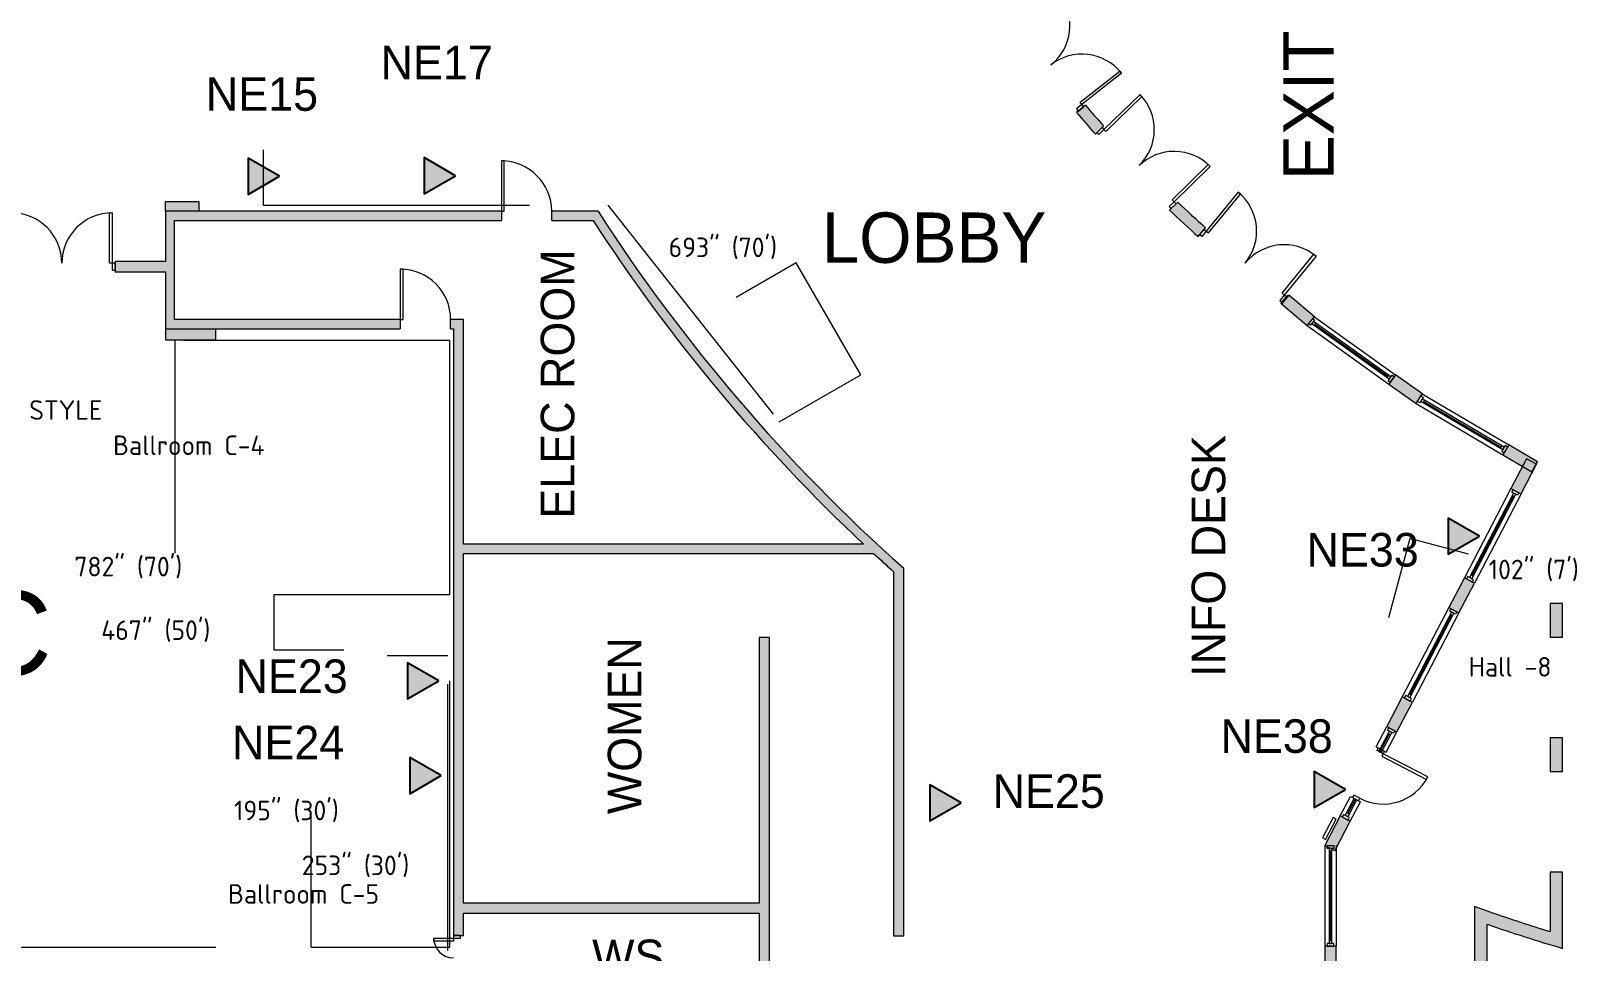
# Model space of a CAD drawing. Header units: inches. Extents: x 619 to 4401, y -2787 to -96.
# Drawn here: x 3295 to 4401, y -1517 to -859 of the extents above; entities that cross this region are included whole.
import ezdxf
from ezdxf.enums import TextEntityAlignment as Align

# ---------------------------------------------------------------- set-up
doc = ezdxf.new("R2010")
doc.units = ezdxf.units.IN
doc.header["$LTSCALE"] = 100
doc.header["$MEASUREMENT"] = 0
doc.linetypes.add('DASHEDTINY', pattern=[2.8575, 1.905, -0.9525])
for name, color, linetype, lineweight, true_color in [('AP-Name', 176, 'CONTINUOUS', 18, 0x000080), ('bldg_airwall_text', 176, 'CONTINUOUS', 25, 0x000080), ('WIRE RUN', 200, 'DASHEDTINY', 13, 0xaa00ff)]:
    doc.layers.add(name, color=color, linetype=linetype, lineweight=lineweight, true_color=true_color)
for name, color, linetype, lineweight in [('bldg_doors', 7, 'CONTINUOUS', 13), ('bldg_glass', 7, 'CONTINUOUS', 13), ('bldg_text90', 94, 'CONTINUOUS', 25), ('bldg_wallint', 7, 'CONTINUOUS', 13), ('bldg_wallintsol', 7, 'CONTINUOUS', 13), ('data_jack', 110, 'CONTINUOUS', 25), ('LENGTH', 4, 'CONTINUOUS', 18)]:
    doc.layers.add(name, color=color, linetype=linetype, lineweight=lineweight)
doc.layers.add('LAB DAY', color=140, linetype='CONTINUOUS', true_color=0x26a8ff)
doc.styles.add('bldgtx30', font='bldgtx30')
doc.styles.add('bldgtx36', font='bldgtx36')
doc.styles.add('iso3098', font='iso3098')
doc.styles.add('showtx24', font='showtx24')

msp = doc.modelspace()

# ---------------------------------------------------------------- hatches: boundary and pattern name
at = {"layer": 'bldg_wallintsol'}
h = msp.add_hatch(color=256, dxfattribs=at)
edge = h.paths.add_edge_path(flags=0)
edge.add_line((4049.423046929246, -911.9102673183355), (4042.965436794289, -916.9995418539844))
edge.add_arc((4744.989152136241, -315.3485120846606), 924.5654430731261, 220.5973619208364, 221.8727524511972)
edge.add_line((4056.530858930718, -932.4760815883603), (4062.422473475656, -926.741073130811))
edge.add_arc((4744.989152136277, -315.3485120846924), 916.3504430731307, 220.618491214241, 221.8516231577866, ccw=False)
for points in [[(3415.45822769916, -980.7407412869242), (3391.45822769916, -980.7407412869242), (3391.45822769916, -987.7407412869242), (3415.45822769916, -987.7407412869242)], [(3559.458227699162, -1065.115741286924), (3398.083227699163, -1065.115741286923), (3398.083227699161, -1023.740741286923), (3398.083227699162, -994.3657412869244), (3631.72851964033, -994.3657412869251), (3631.72851964033, -987.7407412869255), (3391.458227699162, -987.7407412869244), (3391.458227699162, -1023.740741286923), (3355.458227699163, -1023.740741286923), (3355.458227699163, -1030.990741286923), (3391.458227699162, -1030.990741286923), (3391.458227699163, -1071.740741286923), (3559.458227699162, -1071.740741286923)], [(4194.906546719682, -1047.677265825157), (4189.625199060122, -1053.85164772935), (4207.863373300203, -1069.45193620067), (4213.144720959764, -1063.277554296475)], [(3427.458227699163, -1071.740741286923), (3391.458227699163, -1071.740741286923), (3391.458227699163, -1079.740741286923), (3427.458227699163, -1079.740741286923)], [(4271.171772625487, -1104.694839030466), (4266.44865492912, -1111.306025325397), (4285.977082138758, -1125.25738836697), (4290.700199835125, -1118.646202072041)], [(4352.116195263994, -1154.848490746017), (4347.987253308389, -1161.846166312033), (4368.657310364934, -1174.042425627054), (4372.786252320539, -1167.044750061036)], [(4372.000025212233, -1168.552346366619), (4364.795847591861, -1164.795293024688), (4353.698090028006, -1186.075325380254), (4360.90226764838, -1189.832378722184)], [(4327.608994956815, -1253.672475788879), (4320.404817336441, -1249.915422446949), (4309.307059772588, -1271.195454802515), (4316.511237392961, -1274.952508144444)], [(4390.649999261752, -1268.332815300318), (4381.649999261752, -1268.332815300318), (4381.649999261752, -1292.332815300318), (4390.649999261752, -1292.332815300318)], [(4283.217964701395, -1338.79260521114), (4276.013787081022, -1335.03555186921), (4264.916029517166, -1356.315584224776), (4272.120207137541, -1360.072637566706)], [(4390.649999261752, -1364.332815300318), (4381.649999261752, -1364.332815300318), (4381.649999261752, -1388.332815300317), (4390.649999261752, -1388.332815300318)], [(4238.826934445977, -1423.912734633401), (4231.622756825602, -1420.155681291471), (4220.524999261748, -1441.435713647036), (4227.729176882121, -1445.192766988967)], [(4228.649999261748, -1513.435713647037), (4220.524999261748, -1513.435713647037), (4220.524999261748, -1537.435713647037), (4228.649999261748, -1537.435713647037)]]:
    msp.add_hatch(color=256, dxfattribs=at).paths.add_polyline_path(points, flags=0)
h = msp.add_hatch(color=256, dxfattribs=at)
edge = h.paths.add_edge_path(flags=0)
edge.add_line((4115.433921678094, -981.2001069037334), (4109.542307133157, -986.935115361283))
edge.add_arc((4744.989152136253, -315.3485120846393), 924.5654430731491, 226.5838371775976, 228.3149331366546)
edge.add_line((4130.120094108801, -1005.824652154289), (4135.331035718798, -999.4648147749637))
edge.add_arc((4744.989152136272, -315.3485120846439), 916.3504430731589, 226.6049664710042, 228.293803843246, ccw=False)
h = msp.add_hatch(color=256, dxfattribs=at)
edge = h.paths.add_edge_path(flags=0)
edge.add_line((3700.915408401326, -987.7407412869256), (3667.728519640331, -987.7407412869255))
edge.add_line((3667.728519640331, -987.7407412869255), (3667.728519640331, -994.3657412869255))
edge.add_line((3667.728519640331, -994.3657412869255), (3697.308212883829, -994.3657412869256))
edge.add_arc((4744.989152121793, -315.3485121313792), 1248.478973764724, 212.9478583248047, 226.8278441689883)
edge.add_line((3890.788869200085, -1225.865741286925), (3604.708227699163, -1225.865741286926))
edge.add_line((3604.708227699163, -1225.865741286926), (3604.708227699163, -1065.115741286923))
edge.add_line((3604.708227699163, -1065.115741286923), (3595.458227699163, -1065.115741286924))
edge.add_line((3595.458227699163, -1065.115741286924), (3595.458227699163, -1071.740741286924))
edge.add_line((3595.458227699163, -1071.740741286924), (3597.458227699163, -1071.740741286923))
edge.add_line((3597.458227699163, -1071.740741286923), (3597.458227699163, -1232.490741286926))
edge.add_line((3597.458227699163, -1232.490741286926), (3597.458227699164, -1482.490741286925))
edge.add_line((3597.458227699164, -1482.490741286925), (3597.458227699164, -1505.755653110649))
edge.add_line((3597.458227699164, -1505.755653110649), (3604.708227699165, -1505.755653110649))
edge.add_line((3604.708227699165, -1505.755653110649), (3604.708227699164, -1489.740741286925))
edge.add_line((3604.708227699164, -1489.740741286925), (3816.208227699166, -1489.740741286924))
edge.add_line((3816.208227699166, -1489.740741286924), (3816.208227699166, -1559.240741286924))
edge.add_line((3816.208227699166, -1559.240741286924), (3604.708227699164, -1559.240741286925))
edge.add_line((3604.708227699164, -1559.240741286925), (3604.708227699165, -1535.755653110649))
edge.add_line((3604.708227699165, -1535.755653110649), (3597.458227699164, -1535.755653110649))
edge.add_line((3597.458227699164, -1535.755653110649), (3597.458227699164, -1566.490741286926))
edge.add_line((3597.458227699164, -1566.490741286926), (3597.458227699164, -1778.490741286926))
edge.add_line((3597.458227699164, -1778.490741286926), (3597.458227699164, -1875.740741286923))
edge.add_line((3597.458227699164, -1875.740741286923), (3780.208227699163, -1875.740741286923))
edge.add_line((3780.208227699163, -1875.740741286923), (3780.208227699163, -1879.740741286923))
edge.add_line((3780.208227699163, -1879.740741286923), (3787.458227699163, -1879.740741286923))
edge.add_line((3787.458227699163, -1879.740741286923), (3787.458227699163, -1875.740741286923))
edge.add_line((3787.458227699163, -1875.740741286923), (3919.458227699165, -1875.740741286923))
edge.add_line((3919.458227699165, -1875.740741286923), (3919.458227699165, -1829.740741286925))
edge.add_line((3919.458227699165, -1829.740741286925), (3912.208227699165, -1829.740741286924))
edge.add_line((3912.208227699165, -1829.740741286924), (3912.208227699165, -1868.490741286924))
edge.add_line((3912.208227699165, -1868.490741286924), (3787.458227699163, -1868.490741286922))
edge.add_line((3787.458227699163, -1868.490741286922), (3604.708227699163, -1868.490741286924))
edge.add_line((3604.708227699163, -1868.490741286924), (3604.708227699163, -1785.740741286926))
edge.add_line((3604.708227699163, -1785.740741286926), (3912.208227699165, -1785.740741286925))
edge.add_line((3912.208227699165, -1785.740741286925), (3912.208227699165, -1789.740741286925))
edge.add_line((3912.208227699165, -1789.740741286925), (3919.458227699164, -1789.740741286924))
edge.add_line((3919.458227699164, -1789.740741286924), (3919.458227699164, -1602.04277538517))
edge.add_line((3919.458227699164, -1602.04277538517), (3912.208227699165, -1602.04277538517))
edge.add_line((3912.208227699165, -1602.04277538517), (3912.208227699165, -1778.490741286925))
edge.add_line((3912.208227699165, -1778.490741286925), (3604.708227699165, -1778.490741286926))
edge.add_line((3604.708227699165, -1778.490741286926), (3604.708227699163, -1566.490741286926))
edge.add_line((3604.708227699163, -1566.490741286926), (3816.208227699165, -1566.490741286924))
edge.add_line((3816.208227699165, -1566.490741286924), (3816.208227699165, -1730.490741286924))
edge.add_line((3816.208227699165, -1730.490741286924), (3823.458227699165, -1730.490741286924))
edge.add_line((3823.458227699165, -1730.490741286924), (3823.458227699165, -1566.490741286924))
edge.add_line((3823.458227699165, -1566.490741286924), (3823.458227699165, -1482.490741286924))
edge.add_line((3823.458227699165, -1482.490741286924), (3823.458227699165, -1292.490741286925))
edge.add_line((3823.458227699165, -1292.490741286925), (3816.208227699166, -1292.490741286925))
edge.add_line((3816.208227699166, -1292.490741286925), (3816.208227699166, -1482.490741286924))
edge.add_line((3816.208227699166, -1482.490741286924), (3604.708227699165, -1482.490741286925))
edge.add_line((3604.708227699165, -1482.490741286925), (3604.708227699163, -1232.490741286925))
edge.add_line((3604.708227699163, -1232.490741286925), (3897.874908834461, -1232.490741286925))
edge.add_line((3897.874908834461, -1232.490741286925), (3903.234279500385, -1237.383480205116))
edge.add_arc((4744.989152122462, -315.3485121305671), 1248.478973765775, 227.6060577699214, 228.1612569986836)
edge.add_line((3912.208227699164, -1245.49671529602), (3912.208227699164, -1506.04277538517))
edge.add_line((3912.208227699164, -1506.04277538517), (3919.458227699164, -1506.04277538517))
edge.add_line((3919.458227699164, -1506.04277538517), (3919.458227699164, -1243.087691522427))
edge.add_arc((4744.989152121764, -315.3485121314411), 1241.853973764666, 212.7818741877405, 228.3363264070541, ccw=False)
h = msp.add_hatch(color=256, dxfattribs=at)
edge = h.paths.add_edge_path(flags=0)
edge.add_line((4339.588033958661, -1489.16758913913), (4327.64999926175, -1485.044557992679))
edge.add_line((4327.64999926175, -1485.044557992679), (4327.64999926175, -1551.152980414932))
edge.add_line((4327.64999926175, -1551.152980414932), (4336.64999926175, -1551.152980414932))
edge.add_line((4336.64999926175, -1551.152980414932), (4336.64999926175, -1497.674524669611))
edge.add_arc((4744.98915211732, -315.3485121450815), 1250.853973750317, 250.9466571060022, 253.5440685542517)
edge.add_line((4390.649999261752, -1514.964879322754), (4390.649999261752, -1460.332815300317))
edge.add_line((4390.649999261752, -1460.332815300317), (4381.649999261752, -1460.332815300317))
edge.add_line((4381.649999261752, -1460.332815300317), (4381.649999261752, -1502.861018235712))
edge.add_arc((4744.989152117327, -315.3485121450769), 1241.853973750323, 250.94665710599992, 252.98763962935772, ccw=False)
at = {"layer": 'data_jack'}
for points in [[(3473.078139578876, -962.7042956902212), (3450.688743698305, -949.7777719515803), (3450.688743698305, -975.6308194288619)], [(3598.939167601321, -962.2786000660651), (3576.549771720749, -949.3520763274245), (3576.549771720749, -975.2051238047059)], [(4331.128105287029, -1220.052067092119), (4308.738709406457, -1207.125543353479), (4308.738709406457, -1232.97859083076)], [(3586.948103528038, -1323.562072736264), (3564.558707647467, -1310.635548997623), (3564.558707647467, -1336.488596474904)], [(3588.758641077776, -1391.370727131777), (3566.369245197205, -1378.444203393136), (3566.369245197205, -1404.297250870417)], [(4235.487383753914, -1401.250445803511), (4213.097987873343, -1388.32392206487), (4213.097987873343, -1414.176969542151)], [(3960.50315591473, -1410.871913174292), (3938.113760034159, -1397.945389435651), (3938.113760034159, -1423.798436912933)]]:
    msp.add_hatch(color=256, dxfattribs=at).paths.add_polyline_path(points, flags=0)

# ---------------------------------------------------------------- linework, layer by layer
at = {"layer": 'bldg_doors'}
for p, q in [((4045.681815572676, -909.7658384747758), (4073.956406891772, -887.4824929957398)), ((4075.194370529496, -889.0533036245783), (4046.9197792104, -911.3366491036144)), ((4073.956406891772, -887.4824929957398), (4075.194370529496, -889.0533036245783)), ((4088.459493095515, -904.1872371217934), (4062.663108676763, -929.2979231124219)), ((4064.058146787353, -930.7310555801301), (4089.854531206106, -905.6203695895019)), ((4089.854531206106, -905.6203695895019), (4088.459493095515, -904.1872371217934)), ((4046.9197792104, -911.3366491036144), (4042.992752638303, -914.4315581979251)), ((4042.992752638303, -914.4315581979251), (4044.230716276027, -916.0023688267639)), ((4044.230716276027, -916.0023688267639), (4048.157742848125, -912.9074597324532)), ((4046.9197792104, -911.3366491036144), (4045.681815572676, -909.7658384747758)), ((4048.157742848125, -912.9074597324532), (4046.9197792104, -911.3366491036144)), ((4057.685239396901, -931.3523859211894), (4061.268070566172, -927.8647906447131)), ((4061.268070566172, -927.8647906447131), (4062.663108676763, -929.2979231124219)), ((4059.080277507492, -932.785518388898), (4057.685239396901, -931.3523859211894)), ((4062.663108676763, -929.2979231124219), (4059.080277507492, -932.785518388898)), ((4062.663108676763, -929.2979231124219), (4064.058146787353, -930.7310555801301)), ((3633.728519640329, -951.7407412869243), (3631.72851964033, -951.7407412869243)), ((3631.72851964033, -951.7407412869243), (3631.72851964033, -987.7407412869242)), ((3633.728519640329, -987.7407412869242), (3633.728519640329, -951.7407412869243)), ((4111.489442547429, -979.4575594822184), (4137.285826966182, -954.3468734915901)), ((4138.680865076772, -955.7800059592985), (4112.884480658019, -980.8906919499269)), ((4137.285826966182, -954.3468734915901), (4138.680865076772, -955.7800059592985)), ((4112.884480658019, -980.8906919499269), (4109.301649488748, -984.378287226403)), ((4110.696687599339, -985.8114196941116), (4114.27951876861, -982.3238244176353)), ((4112.884480658019, -980.8906919499269), (4111.489442547429, -979.4575594822184)), ((4114.27951876861, -982.3238244176353), (4112.884480658019, -980.8906919499269)), ((4158.673095045354, -974.1320262233207), (4135.857031311058, -1001.978520359434)), ((4137.404058763065, -1003.246079455784), (4160.220122497359, -975.3995853196705)), ((4160.220122497359, -975.3995853196705), (4158.673095045354, -974.1320262233207)), ((3351.458227699163, -1024.865741286923), (3351.458227699163, -988.8657412869234)), ((3351.458227699163, -988.8657412869234), (3353.458227699163, -988.8657412869234)), ((3353.458227699163, -988.8657412869234), (3353.458227699163, -1024.865741286923)), ((3631.72851964033, -987.7407412869242), (3633.728519640329, -987.7407412869242)), ((4109.301649488748, -984.378287226403), (4110.696687599339, -985.8114196941116)), ((4131.141106118177, -1004.5785298931), (4134.310003859051, -1000.710961263084)), ((4132.688133570185, -1005.846088989449), (4131.141106118177, -1004.5785298931)), ((4135.857031311058, -1001.978520359434), (4132.688133570185, -1005.846088989449)), ((4134.310003859051, -1000.710961263084), (4135.857031311058, -1001.978520359434)), ((4135.857031311058, -1001.978520359434), (4137.404058763065, -1003.246079455784)), ((3353.458227699163, -1024.865741286923), (3351.458227699163, -1024.865741286923)), ((3355.458227699163, -1024.865741286923), (3353.458227699163, -1024.865741286923)), ((3353.458227699163, -1024.865741286923), (3353.458227699163, -1029.865741286923)), ((3355.458227699163, -1029.865741286923), (3355.458227699163, -1024.865741286923)), ((4190.002992131279, -1046.343088731674), (4212.819055865573, -1018.496594595561)), ((4214.36608331758, -1019.764153691911), (4191.550019583284, -1047.610647828024)), ((4212.819055865573, -1018.496594595561), (4214.36608331758, -1019.764153691911)), ((3353.458227699163, -1029.865741286923), (3355.458227699163, -1029.865741286923)), ((3561.458227699163, -1029.115741286923), (3559.458227699162, -1029.115741286923)), ((3559.458227699162, -1029.115741286923), (3559.458227699162, -1065.115741286923)), ((3561.458227699163, -1065.115741286923), (3561.458227699163, -1029.115741286923)), ((4191.550019583284, -1047.610647828024), (4188.38112184241, -1051.47821645804)), ((4191.550019583284, -1047.610647828022), (4188.381121842406, -1051.478216458036)), ((4189.928149294417, -1052.745775554389), (4193.097047035291, -1048.878206924373)), ((4189.928149294412, -1052.745775554387), (4193.097047035289, -1048.878206924373)), ((4191.550019583284, -1047.610647828024), (4190.002992131279, -1046.343088731674)), ((4191.550019583284, -1047.610647828022), (4190.002992131279, -1046.343088731672)), ((4193.097047035291, -1048.878206924373), (4191.550019583284, -1047.610647828024)), ((4193.097047035289, -1048.878206924373), (4191.550019583284, -1047.610647828022)), ((4188.38112184241, -1051.47821645804), (4189.928149294417, -1052.745775554389)), ((4188.381121842406, -1051.478216458036), (4189.928149294412, -1052.745775554387)), ((3559.458227699162, -1065.115741286923), (3561.458227699163, -1065.115741286923)), ((4257.934631474482, -1373.379520893586), (4258.859444604802, -1371.606184863956)), ((4262.367971548557, -1375.691553719389), (4257.934631474482, -1373.379520893586)), ((4258.859444604802, -1371.606184863956), (4263.292784678878, -1373.91821768976)), ((4262.367971548557, -1375.691553719389), (4261.443158418233, -1377.46488974902)), ((4261.443158418233, -1377.46488974902), (4293.363206951579, -1394.111526094808)), ((4263.292784678878, -1373.91821768976), (4262.367971548557, -1375.691553719389)), ((4294.288020081903, -1392.338190065177), (4262.367971548557, -1375.691553719389)), ((4293.363206951579, -1394.111526094808), (4294.288020081903, -1392.338190065177)), ((4241.287995128693, -1405.29956942693), (4240.363181998373, -1407.072905456561)), ((4240.363181998373, -1407.072905456561), (4244.796522072447, -1409.384938282365)), ((4245.721335202767, -1407.611602252735), (4241.287995128693, -1405.29956942693)), ((4244.796522072447, -1409.384938282365), (4245.721335202767, -1407.611602252735)), ((4233.115789636414, -1420.9698340089), (4237.54912971049, -1423.281866834703)), ((3583.458227699163, -1509.755653110649), (3583.458227699163, -1507.755653110649)), ((3583.458227699163, -1507.755653110649), (3597.458227699164, -1507.755653110649)), ((3597.458227699164, -1509.755653110649), (3583.458227699163, -1509.755653110649)), ((3602.458227699163, -1505.755653110649), (3597.458227699164, -1505.755653110649)), ((3597.458227699164, -1505.755653110649), (3597.458227699164, -1507.755653110649)), ((3597.458227699164, -1507.755653110649), (3597.458227699164, -1509.755653110649)), ((3597.458227699164, -1507.755653110649), (3602.458227699163, -1507.755653110649)), ((3602.458227699163, -1507.755653110649), (3602.458227699163, -1505.755653110649))]:
    msp.add_line(p, q, dxfattribs=at)
for centre, radius, start, end in [((4002.353088252328, -854.7874664654216), 36.00000000000001, 308.2418195576364, 38.24181955763641), ((4046.9197792104, -911.3366491036144), 36.00000000000001, 38.2418195576364, 128.2418195576364), ((4062.663108676763, -929.2979231124219), 36, 314.2282948143972, 44.22829481439712), ((4112.884480658019, -980.8906919499269), 36, 44.22829481439707, 134.2282948143971), ((3631.72851964033, -987.7407412869242), 36, 0, 90), ((4135.857031311058, -1001.978520359434), 36, 320.6704754998542, 50.67047549985418), ((3281.458227699163, -1024.865741286923), 36, 0, 90), ((3353.458227699163, -1024.865741286923), 36, 90, 180), ((4191.550019583284, -1047.610647828024), 36, 50.67047549985422, 140.6704754998542), ((3559.458227699162, -1065.115741286923), 36, 0, 90), ((4262.367971548557, -1375.691553719389), 36, 242.4574918912102, 332.4574918911858), ((3597.458227699164, -1507.755653110649), 14, 180, -90)]:
    msp.add_arc(centre, radius, start, end, dxfattribs=at)
at = {"layer": 'bldg_glass'}
for p, q in [((4207.863373300202, -1069.451936200671), (4266.44865492912, -1111.306025325397)), ((4210.453507695024, -1069.212738712762), (4208.85176575318, -1068.068433383421)), ((4208.968584837122, -1068.159842107697), (4212.039509422845, -1064.56964838945)), ((4213.199840485438, -1065.368558052331), (4210.453507695024, -1069.212738712762)), ((4212.398826754901, -1066.489777411622), (4211.254521425563, -1068.091519353469)), ((4211.254521425563, -1068.091519353469), (4266.636319170787, -1107.656997819515)), ((4211.598098543594, -1064.224252722991), (4213.199840485438, -1065.368558052331)), ((4267.780624500126, -1106.055255877669), (4212.398826754901, -1066.489777411622)), ((4212.586490996569, -1062.840749905741), (4271.171772625486, -1104.694839030467)), ((4214.000568696747, -1067.634082740962), (4212.856263367409, -1069.235824682809)), ((4213.428416032079, -1068.434953711887), (4265.606729893611, -1105.711821519253)), ((4266.178882558278, -1104.910950548329), (4265.034577228941, -1106.512692490175)), ((4268.581638230663, -1104.934036518375), (4265.83530544025, -1108.778217178806)), ((4270.18338017251, -1106.078341847716), (4268.581638230663, -1104.934036518375)), ((4265.83530544025, -1108.778217178806), (4267.437047382094, -1109.922522508147)), ((4266.636319170787, -1107.656997819515), (4267.780624500126, -1106.055255877669)), ((4267.437047382094, -1109.922522508147), (4270.18338017251, -1106.078341847716)), ((4285.977082138758, -1125.257388366972), (4347.987253308388, -1161.846166312034)), ((4286.841133244414, -1123.793006117267), (4289.241972988707, -1119.724095050658)), ((4288.536512855503, -1124.793356010723), (4286.841133244414, -1123.793006117267)), ((4290.937352599794, -1120.724444944114), (4288.536512855503, -1124.793356010723)), ((4290.237107674375, -1121.911210671874), (4289.236757780922, -1123.606590282962)), ((4289.236757780922, -1123.606590282962), (4347.856169728379, -1158.194668441113)), ((4289.241972988707, -1119.724095050658), (4290.937352599794, -1120.724444944114)), ((4290.106024094364, -1118.259712800954), (4352.116195263994, -1154.848490746017)), ((4348.856519621832, -1156.499288830028), (4290.237107674375, -1121.911210671874)), ((4291.932487285463, -1122.911560565329), (4290.932137392009, -1124.606940176416)), ((4291.432312338735, -1123.759250370873), (4346.660965064018, -1156.346628742116)), ((4347.161140010745, -1155.498938936573), (4346.16079011729, -1157.194318547658)), ((4349.556764547251, -1155.312523102265), (4347.155924802959, -1159.381434168875)), ((4347.155924802959, -1159.381434168875), (4348.851304414047, -1160.38178406233)), ((4347.856169728379, -1158.194668441113), (4348.856519621832, -1156.499288830028)), ((4348.851304414047, -1160.38178406233), (4351.252144158337, -1156.312872995721)), ((4351.252144158337, -1156.312872995721), (4349.556764547251, -1155.312523102265)), ((4369.52136147059, -1172.57804337735), (4371.922201214881, -1168.509132310741)), ((4353.698090028005, -1186.075325380254), (4320.404817336441, -1249.915422446949)), ((4355.517223992388, -1189.244137653947), (4324.044450571927, -1249.593413879634)), ((4325.78986099243, -1250.503663515186), (4357.262634412893, -1190.154387289498)), ((4355.479679567088, -1191.444672892226), (4325.827405417729, -1248.303128276906)), ((4360.902267648378, -1189.832378722183), (4327.608994956814, -1253.672475788879)), ((4354.295436698036, -1188.60696290906), (4355.205686333587, -1186.861552488557)), ((4358.484421707244, -1190.791562034384), (4354.295436698036, -1188.60696290906)), ((4356.35238477734, -1191.899797710002), (4354.606974356836, -1190.989548074451)), ((4355.205686333587, -1186.861552488557), (4359.394671342796, -1189.04615161388)), ((4357.262634412893, -1190.154387289498), (4355.517223992388, -1189.244137653947)), ((4359.394671342796, -1189.04615161388), (4358.484421707244, -1190.791562034384)), ((4322.822663277575, -1248.956239134748), (4321.912413642023, -1250.701649555252)), ((4327.011648286783, -1251.140838260072), (4322.822663277575, -1248.956239134748)), ((4326.700110627982, -1248.758253094682), (4324.954700207478, -1247.848003459131)), ((4321.912413642023, -1250.701649555252), (4326.101398651232, -1252.886248680576)), ((4324.044450571927, -1249.593413879634), (4325.78986099243, -1250.503663515186)), ((4326.101398651232, -1252.886248680576), (4327.011648286783, -1251.140838260072)), ((4309.307059772585, -1271.195454802514), (4276.013787081021, -1335.03555186921)), ((4311.126193736969, -1274.364267076208), (4279.653420316509, -1334.713543301895)), ((4281.39883073701, -1335.623792937447), (4312.871604157473, -1275.274516711759)), ((4311.088649311669, -1276.564802314487), (4281.436375162311, -1333.423257699167)), ((4316.511237392959, -1274.952508144444), (4283.217964701394, -1338.79260521114)), ((4309.904406442615, -1273.727092331322), (4310.814656078167, -1271.981681910817)), ((4314.093391451826, -1275.911691456645), (4309.904406442615, -1273.727092331322)), ((4311.961354521922, -1277.019927132263), (4310.215944101417, -1276.109677496712)), ((4310.814656078167, -1271.981681910817), (4315.003641087377, -1274.166281036141)), ((4312.871604157473, -1275.274516711759), (4311.126193736969, -1274.364267076208)), ((4315.003641087377, -1274.166281036141), (4314.093391451826, -1275.911691456645)), ((4278.431633022155, -1334.076368557009), (4277.521383386604, -1335.821778977513)), ((4277.521383386604, -1335.821778977513), (4281.710368395812, -1338.006378102837)), ((4282.620618031365, -1336.260967682333), (4278.431633022155, -1334.076368557009)), ((4279.653420316509, -1334.713543301895), (4281.39883073701, -1335.623792937447)), ((4282.309080372562, -1333.878382516943), (4280.56366995206, -1332.968132881392)), ((4281.710368395812, -1338.006378102837), (4282.620618031365, -1336.260967682333)), ((4259.156418768833, -1374.016695638472), (4266.735163481551, -1359.484396498469)), ((4265.513376187197, -1358.847221753583), (4266.423625822748, -1357.10181133308)), ((4269.702361196407, -1361.031820878906), (4265.513376187197, -1358.847221753583)), ((4266.423625822748, -1357.101811333078), (4270.612610831958, -1359.286410458402)), ((4266.735163481551, -1359.484396498469), (4268.480573902055, -1360.394646134021)), ((4270.612610831959, -1359.286410458403), (4269.702361196407, -1361.031820878906)), ((4260.029123979086, -1374.471820456248), (4266.697619056251, -1361.68493173675)), ((4268.480573902055, -1360.394646134021), (4260.901829189339, -1374.926945274024)), ((4267.570324266503, -1362.140056554524), (4265.824913845998, -1361.229806918974)), ((4257.934631474482, -1373.379520893586), (4258.844881110033, -1371.634110473081)), ((4262.12361648369, -1375.56412001891), (4257.934631474482, -1373.379520893586)), ((4258.844881110033, -1371.634110473081), (4263.033866119241, -1373.818709598405)), ((4259.156418768832, -1374.016695638472), (4260.901829189339, -1374.926945274024)), ((4231.622756825602, -1420.155681291472), (4238.855585692795, -1406.28667834826)), ((4235.26239006109, -1419.833672724158), (4241.58496929273, -1407.71008020145)), ((4243.330379713236, -1408.620329837002), (4237.007800481593, -1420.743922359709)), ((4237.045344906892, -1418.54338712143), (4242.457674502982, -1408.165205019226)), ((4238.826934445977, -1423.912734633402), (4246.05976331317, -1410.043731690189)), ((4234.040602766736, -1419.196497979272), (4233.130353131185, -1420.941908399775)), ((4233.130353131183, -1420.941908399774), (4237.319338140394, -1423.126507525098)), ((4233.130353131185, -1420.941908399775), (4237.319338140395, -1423.126507525098)), ((4238.229587775945, -1421.381097104595), (4234.040602766736, -1419.196497979272)), ((4237.007800481593, -1420.743922359709), (4235.26239006109, -1419.833672724158)), ((4237.918050117143, -1418.998511939206), (4236.17263969664, -1418.088262303653)), ((4237.319338140394, -1423.126507525099), (4238.229587775945, -1421.381097104595)), ((4220.524999261747, -1441.435713647037), (4220.524999261747, -1513.435713647037)), ((4222.225293261748, -1443.404218647037), (4222.225293261748, -1441.435713647037)), ((4222.225293261748, -1441.435713647037), (4226.949705261747, -1441.435713647037)), ((4226.949705261747, -1443.404218647037), (4222.225293261748, -1443.404218647037)), ((4225.571751761747, -1443.404218647037), (4223.603246761747, -1443.404218647037)), ((4223.603246761747, -1443.404218647037), (4223.603246761747, -1511.467208647037)), ((4225.571751761747, -1445.372723647037), (4223.603246761747, -1445.372723647037)), ((4224.587499261747, -1445.372723647037), (4224.587499261747, -1509.498703647037)), ((4225.571751761747, -1511.467208647037), (4225.571751761747, -1443.404218647037)), ((4226.949705261747, -1441.435713647037), (4226.949705261747, -1443.404218647037)), ((4228.649999261747, -1441.435713647037), (4228.649999261747, -1513.435713647037)), ((4222.225293261748, -1511.467208647037), (4222.225293261748, -1513.435713647037)), ((4226.949705261747, -1511.467208647037), (4222.225293261748, -1511.467208647037)), ((4222.225293261748, -1513.435713647037), (4226.949705261747, -1513.435713647037)), ((4225.571751761747, -1509.498703647037), (4223.603246761747, -1509.498703647037)), ((4223.603246761747, -1511.467208647037), (4225.571751761747, -1511.467208647037)), ((4226.949705261747, -1513.435713647037), (4226.949705261747, -1511.467208647037))]:
    msp.add_line(p, q, dxfattribs=at)
at = {"layer": 'bldg_wallint'}
for p, q in [((4049.423046929245, -911.9102673183361), (4042.96543679429, -916.999541853984)), ((4056.530858930718, -932.4760815883603), (4062.422473475656, -926.7410731308112)), ((3391.45822769916, -987.7407412869242), (3391.45822769916, -980.7407412869242)), ((3391.45822769916, -980.7407412869242), (3415.45822769916, -980.7407412869242)), ((3415.45822769916, -980.7407412869242), (3415.45822769916, -987.7407412869242)), ((4115.433921678094, -981.2001069037332), (4109.542307133157, -986.9351153612827)), ((3391.458227699162, -987.7407412869242), (3391.458227699162, -1023.740741286923)), ((3631.728519640331, -987.7407412869255), (3391.458227699161, -987.7407412869242)), ((3398.083227699161, -994.3657412869242), (3631.72851964033, -994.3657412869253)), ((3398.083227699161, -1023.740741286923), (3398.083227699162, -994.3657412869242)), ((3631.72851964033, -987.7407412869247), (3631.72851964033, -994.3657412869242)), ((3700.915408401326, -987.7407412869256), (3667.728519640331, -987.7407412869255)), ((3667.728519640331, -994.3657412869244), (3667.728519640331, -987.7407412869244)), ((3667.728519640331, -994.3657412869244), (3669.728519640331, -994.3657412869242)), ((3667.728519640331, -994.3657412869253), (3697.308212883829, -994.3657412869256)), ((4130.120094108801, -1005.824652154289), (4135.331035718798, -999.4648147749634)), ((3355.458227699163, -1023.740741286923), (3355.458227699163, -1030.990741286923)), ((3391.458227699161, -1023.740741286923), (3355.458227699163, -1023.740741286923)), ((3398.083227699162, -1065.115741286923), (3398.083227699161, -1023.740741286923)), ((3355.458227699163, -1030.990741286923), (3391.458227699162, -1030.990741286923)), ((3391.458227699162, -1030.990741286923), (3391.458227699163, -1071.740741286923)), ((4194.118078895039, -1047.632060436253), (4188.90713728504, -1053.991897815579)), ((4194.118078895037, -1047.632060436253), (4188.907137285037, -1053.991897815575)), ((4194.906546719682, -1047.677265825156), (4189.625199060122, -1053.85164772935)), ((4213.144720959764, -1063.277554296475), (4194.906546719682, -1047.677265825156)), ((4189.625199060122, -1053.85164772935), (4207.863373300203, -1069.45193620067)), ((3391.458227699162, -1071.740741286923), (3559.458227699162, -1071.740741286924)), ((3391.458227699163, -1071.740741286923), (3391.458227699163, -1079.740741286923)), ((3559.458227699162, -1065.115741286924), (3398.083227699162, -1065.115741286923)), ((3427.458227699163, -1079.740741286923), (3427.458227699163, -1071.740741286923)), ((3559.458227699162, -1065.115741286924), (3559.458227699162, -1071.740741286923)), ((3604.708227699163, -1065.115741286923), (3595.458227699163, -1065.115741286924)), ((3595.458227699163, -1071.740741286924), (3595.458227699163, -1065.115741286924)), ((3595.458227699163, -1071.740741286924), (3597.458227699164, -1071.740741286923)), ((3597.458227699163, -1071.740741286924), (3597.458227699163, -1232.490741286926)), ((3604.708227699163, -1225.865741286926), (3604.708227699163, -1065.115741286923)), ((4207.863373300203, -1069.45193620067), (4213.144720959764, -1063.277554296475)), ((3391.458227699163, -1079.740741286923), (3427.458227699163, -1079.740741286923)), ((4271.171772625487, -1104.694839030466), (4266.44865492912, -1111.306025325396)), ((4290.700199835125, -1118.646202072041), (4271.171772625487, -1104.694839030466)), ((4266.44865492912, -1111.306025325396), (4285.977082138758, -1125.257388366971)), ((4285.977082138758, -1125.257388366971), (4290.106024094365, -1118.259712800953)), ((4352.116195263994, -1154.848490746017), (4347.987253308389, -1161.846166312033)), ((4372.786252320539, -1167.044750061036), (4352.116195263994, -1154.848490746017)), ((4347.987253308389, -1161.846166312033), (4368.657310364933, -1174.042425627054)), ((4364.795847591861, -1164.795293024688), (4353.698090028006, -1186.075325380254)), ((4360.90226764838, -1189.832378722184), (4372.000025212234, -1168.552346366619)), ((4372.000025212234, -1168.552346366619), (4364.795847591861, -1164.795293024688)), ((4368.657310364933, -1174.042425627054), (4372.786252320539, -1167.044750061036)), ((4368.657310364933, -1174.042425627054), (4372.786252320539, -1167.044750061036)), ((4353.698090028006, -1186.075325380254), (4360.90226764838, -1189.832378722184)), ((3890.788869200085, -1225.865741286925), (3604.708227699163, -1225.865741286926)), ((3597.458227699163, -1232.490741286926), (3597.458227699164, -1482.490741286925)), ((3604.708227699163, -1232.490741286926), (3897.874908834461, -1232.490741286925)), ((3604.708227699164, -1482.490741286925), (3604.708227699163, -1232.490741286926)), ((3897.874908834461, -1232.490741286926), (3903.234279500385, -1237.383480205116)), ((3912.208227699164, -1245.49671529602), (3912.208227699164, -1506.042775385171)), ((3919.458227699164, -1506.042775385171), (3919.458227699164, -1243.087691522427)), ((4320.404817336441, -1249.915422446949), (4309.307059772586, -1271.195454802515)), ((4316.511237392961, -1274.952508144444), (4327.608994956815, -1253.672475788879)), ((4327.608994956815, -1253.672475788879), (4320.404817336441, -1249.915422446949)), ((4309.307059772586, -1271.195454802515), (4316.511237392961, -1274.952508144444)), ((4390.649999261752, -1268.332815300318), (4381.649999261752, -1268.332815300318)), ((4381.649999261752, -1268.332815300318), (4381.649999261752, -1292.332815300318)), ((4390.649999261752, -1292.332815300318), (4390.649999261752, -1268.332815300318)), ((3816.208227699166, -1292.490741286925), (3816.208227699166, -1482.490741286924)), ((3823.458227699165, -1292.490741286925), (3816.208227699166, -1292.490741286925)), ((3823.458227699165, -1482.490741286924), (3823.458227699165, -1292.490741286925)), ((4381.649999261752, -1292.332815300318), (4390.649999261752, -1292.332815300318)), ((4276.013787081022, -1335.03555186921), (4264.916029517166, -1356.315584224775)), ((4283.217964701395, -1338.79260521114), (4276.013787081022, -1335.03555186921)), ((4272.120207137541, -1360.072637566705), (4283.217964701395, -1338.79260521114)), ((4257.35184829922, -1370.819957755652), (4264.916029517166, -1356.315584224776)), ((4264.916029517166, -1356.315584224775), (4272.120207137541, -1360.072637566705)), ((4264.916029517167, -1356.315584224775), (4272.120207137541, -1360.072637566706)), ((4257.351848299221, -1370.819957755651), (4264.556025919595, -1374.577011097581)), ((4264.556025919594, -1374.577011097581), (4272.12020713754, -1360.072637566707)), ((4390.649999261752, -1364.332815300318), (4381.649999261752, -1364.332815300318)), ((4381.649999261752, -1364.332815300318), (4381.649999261752, -1388.332815300318)), ((4390.649999261752, -1388.332815300318), (4390.649999261752, -1364.332815300318)), ((4381.649999261752, -1388.332815300318), (4390.649999261752, -1388.332815300318)), ((4238.855585692788, -1406.286678348256), (4246.059763313161, -1410.043731690187)), ((4231.622756825602, -1420.155681291471), (4220.524999261748, -1441.435713647036)), ((4227.729176882121, -1445.192766988966), (4238.826934445977, -1423.912734633401)), ((4238.826934445977, -1423.912734633401), (4231.622756825602, -1420.155681291471)), ((4238.826934445977, -1423.912734633402), (4231.622756825602, -1420.155681291472)), ((4390.649999261752, -1460.332815300317), (4381.649999261752, -1460.332815300317)), ((4381.649999261752, -1460.332815300317), (4381.649999261752, -1502.861018235713)), ((4390.649999261752, -1514.964879322754), (4390.649999261752, -1460.332815300317)), ((3597.458227699164, -1482.490741286925), (3597.458227699164, -1505.755653110649)), ((3816.208227699166, -1482.490741286924), (3604.708227699164, -1482.490741286925)), ((3604.708227699164, -1489.740741286925), (3816.208227699166, -1489.740741286924)), ((3604.708227699164, -1505.755653110649), (3604.708227699164, -1489.740741286925)), ((3816.208227699166, -1489.740741286924), (3816.208227699166, -1559.240741286924)), ((3823.458227699165, -1566.490741286924), (3823.458227699165, -1482.490741286924)), ((4339.588033958714, -1489.167589139149), (4327.64999926175, -1485.04455799268)), ((4327.64999926175, -1485.04455799268), (4327.64999926175, -1551.152980414932)), ((4336.64999926175, -1551.152980414932), (4336.64999926175, -1497.674524669611)), ((3597.458227699164, -1505.755653110649), (3604.708227699164, -1505.755653110649)), ((3912.208227699164, -1506.042775385171), (3919.458227699164, -1506.042775385171)), ((4220.524999261748, -1513.435713647037), (4220.524999261748, -1537.435713647037)), ((4228.649999261748, -1513.435713647037), (4220.524999261748, -1513.435713647037)), ((4228.649999261748, -1537.435713647037), (4228.649999261748, -1513.435713647037))]:
    msp.add_line(p, q, dxfattribs=at)
msp.add_lwpolyline([(4221.201876452069, -1437.085624801373), (4228.799868741219, -1422.516418290944), (4226.455779139146, -1421.293951253436), (4218.857786849995, -1435.863157763865)], close=True, dxfattribs=at)
for centre, radius, start, end in [((4744.989152136249, -315.3485120846539), 924.5654430731363, 220.5973619208363, 221.8727524511972), ((4744.989152136249, -315.3485120846539), 916.3504430731363, -139.381508785756, -138.1483768422105), ((4744.989152136249, -315.3485120846539), 916.3504430731361, -133.3950335289953, -131.7061961567535), ((4744.989152121795, -315.3485121313777), 1248.478973764726, 212.9478583248047, 226.8278441689884), ((4744.989152121748, -315.3485121314178), 1241.853973764665, -147.218125812258, -131.6636735929449), ((4744.989152136249, -315.3485120846539), 924.5654430731363, 226.5838371775971, 228.3149331366542), ((4744.989152122538, -315.348512130563), 1248.47897376583, 227.6060577699189, 228.1612569986811), ((4744.989152117314, -315.3485121450897), 1241.853973750307, -109.0533428939972, -107.0123603706419), ((4744.989152117314, -315.3485121450897), 1250.853973750307, 250.9466571060029, 253.5440685542518)]:
    msp.add_arc(centre, radius, start, end, dxfattribs=at)
at = {"layer": 'bldg_wallintsol'}
msp.add_line((4227.729176882121, -1445.192766988966), (4220.524999261748, -1441.435713647036), dxfattribs=at)
at = {"layer": 'data_jack'}
for points in [[(3473.078139578876, -962.7042956902212), (3450.688743698305, -949.7777719515803), (3450.688743698305, -975.6308194288619)], [(3598.939167601321, -962.2786000660651), (3576.549771720749, -949.3520763274245), (3576.549771720749, -975.2051238047059)], [(4331.128105287029, -1220.052067092119), (4308.738709406457, -1207.125543353479), (4308.738709406457, -1232.97859083076)], [(3586.948103528038, -1323.562072736264), (3564.558707647467, -1310.635548997623), (3564.558707647467, -1336.488596474904)], [(3588.758641077776, -1391.370727131777), (3566.369245197205, -1378.444203393136), (3566.369245197205, -1404.297250870417)], [(4235.487383753914, -1401.250445803511), (4213.097987873343, -1388.32392206487), (4213.097987873343, -1414.176969542151)], [(3960.50315591473, -1410.871913174292), (3938.113760034159, -1397.945389435651), (3938.113760034159, -1423.798436912933)]]:
    msp.add_lwpolyline(points, close=True, dxfattribs=at)
at = {"layer": 'WIRE RUN', "color": 6}
for p, q in [((3461.305234820497, -943.8377359934699), (3461.305234820497, -983.397450921713)), ((3461.305234820497, -983.397450921713), (3707.819831130759, -983.397450921713)), ((3707.819831130759, -983.397450921713), (3830.430320276972, -1138.402149541859)), ((3842.638420623558, -1024.489103612825), (3799.638755375584, -1049.314971918807)), ((3888.912191335415, -1104.637625543554), (3842.638420623558, -1024.489103612825)), ((3830.430320276972, -1138.402149541859), (3888.912191335415, -1104.637625543554))]:
    msp.add_line(p, q, dxfattribs=at)
at = {"layer": 'WIRE RUN'}
for p, q in [((3595.002818362231, -1080.052020584912), (3398.24829886296, -1080.052020584912)), ((3398.24829886296, -1080.052020584912), (3398.24829886296, -1232.344917459067)), ((3595.002818362231, -1262.119238265457), (3595.002818362231, -1080.052020584912)), ((4281.316265084145, -1221.747300844603), (4266.120720500931, -1278.457845277833)), ((4323.376054592708, -1233.017187477245), (4281.316265084145, -1221.747300844603)), ((3595.002818362231, -1513.968441285656), (3595.002818362231, -1262.119238265457)), ((3495.737314349192, -1513.968441285656), (3495.737314349192, -1417.393361357115)), ((3237.10625020314, -1513.968441285656), (3495.737314349192, -1513.968441285656)), ((3495.737314349192, -1513.968441285656), (3595.002818362231, -1513.968441285656))]:
    msp.add_line(p, q, dxfattribs=at)
at = {"layer": 'WIRE RUN', "color": 3}
for p, q in [((3595.002818362231, -1262.119238265457), (3469.023520679225, -1262.119238265457)), ((3469.023520679225, -1262.119238265457), (3469.023520679225, -1301.467492382305)), ((3469.023520679225, -1301.467492382305), (3519.163192300625, -1301.467492382305))]:
    msp.add_line(p, q, dxfattribs=at)
at = {"layer": 'WIRE RUN', "color": 40, "true_color": 0xffaa00}
for p, q in [((3593.478142733432, -1305.677682987208), (3550.109816195435, -1305.677682987208)), ((3593.478142733432, -1516.470405975903), (3593.478142733432, -1305.677682987208))]:
    msp.add_line(p, q, dxfattribs=at)

# ---------------------------------------------------------------- texts
at = {"layer": 'AP-Name', "style": 'iso3098'}
for s, p in [('Ballroom C-4', (3354.093107544931, -1162.094611967038)), ('Hall -8', (4323.579909309184, -1320.553808343137)), ('Ballroom C-5', (3436.301271945542, -1483.035285787023))]:
    msp.add_text(s, height=14, dxfattribs=at).set_placement(p)
at = {"layer": 'bldg_airwall_text', "style": 'bldgtx36'}
msp.add_text('C', height=60, dxfattribs=at).set_placement((3281.286866257403, -1319.353712205942), align=Align.CENTER)
at = {"layer": 'bldg_text90'}
for s, height, style, p in [('EXIT', 36, 'bldgtx36', (4226.836688905745, -911.943162071183)), ('ELEC ROOM', 24, 'bldgtx36', (3683.918577430975, -1111.280046196448)), ('INFO DESK', 24, 'bldgtx30', (4149.36494408046, -1234.314461982915)), ('WOMEN', 24, 'bldgtx30', (3731.84186669409, -1355.640512405081))]:
    msp.add_text(s, height=height, rotation=90, dxfattribs=dict(at, style=style)).set_placement(p, align=Align.CENTER)
at = {"layer": 'bldg_text90', "style": 'bldgtx36'}
for s, height, p in [('LOBBY', 36, (3941.116663204502, -1024.594641874502)), ('WS', 24, (3722.469210466834, -1532.677315765044))]:
    msp.add_text(s, height=height, dxfattribs=at).set_placement(p, align=Align.CENTER)
at = {"layer": 'data_jack', "style": 'showtx24'}
for s, p in [('NE17', (3545.308722924285, -893.3621915806297)), ('NE15', (3420.37730747127, -915.8460600208389)), ('NE33', (4207.496536519854, -1241.816032286292)), ('NE23', (3441.606589338987, -1332.255483732519)), ('NE24', (3439.107964522798, -1379.721403441312)), ('NE38', (4146.0082471288, -1375.088505385826)), ('NE25', (3982.975893301442, -1414.433482003872))]:
    msp.add_text(s, height=24, dxfattribs=at).set_placement(p)
at = {"layer": 'LAB DAY', "style": 'iso3098'}
msp.add_text('CLASS ROOM STYLE', height=14, dxfattribs=at).set_placement((3177.733288691022, -1136.886417207029))
at = {"layer": 'LENGTH', "style": 'iso3098'}
for s, p in [('693" (70\')', (3751.383970166345, -1020.493229142665)), ('782" (70\')', (3326.3792431441, -1248.853964823087)), ('102" (7\')', (4337.829209010132, -1250.936456041956)), ('467" (50\')', (3345.602239011053, -1294.348388374877)), ('195" (30\')', (3440.595876920249, -1423.302652315691)), ('253" (30\')', (3489.00565056255, -1462.539207438363))]:
    msp.add_text(s, height=14, dxfattribs=at).set_placement(p)

doc.saveas('drawing.dxf')
